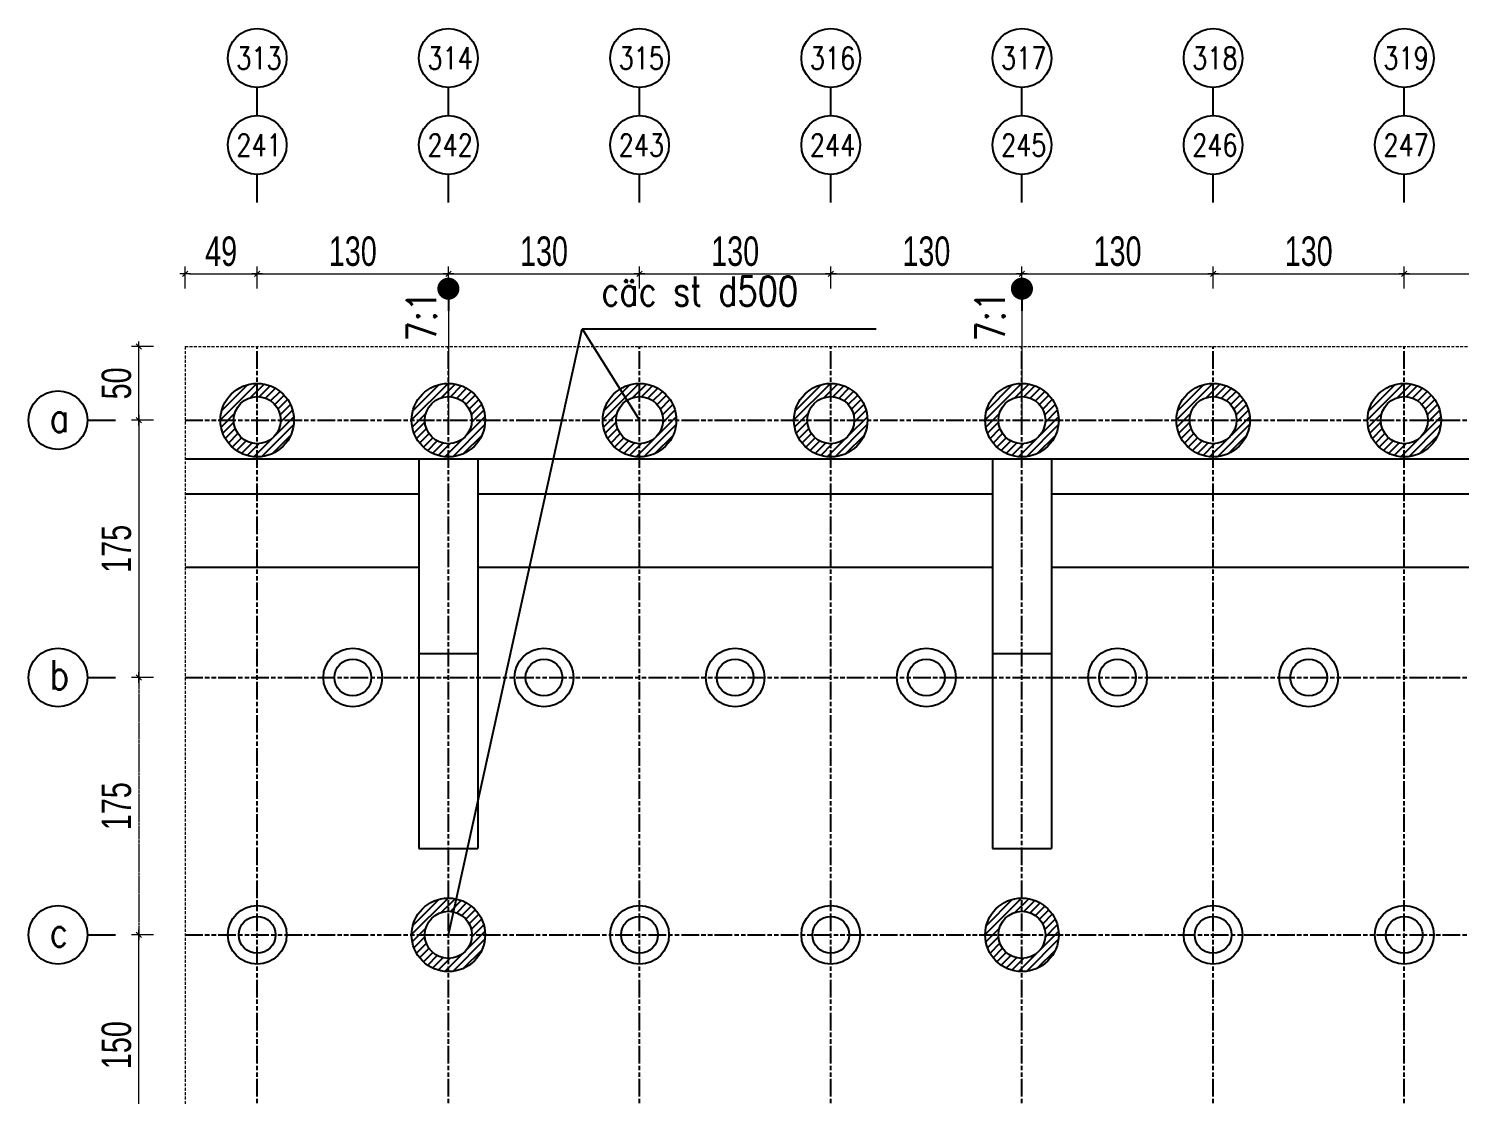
# Model space of a CAD drawing. Header units: inches. Extents: x -1640460 to 2672754, y -1012 to 1209503.
# Drawn here: x 4934 to 5907, y 861 to 1586 of the extents above; entities that cross this region are included whole.
import ezdxf

# ---------------------------------------------------------------- set-up
doc = ezdxf.new("R2010")
doc.units = ezdxf.units.IN
doc.header["$MEASUREMENT"] = 0
for name, pattern in [('ACAD_ISO09W100', [45, 24, -3, 6, -3, 6, -3]), ('CENTER', [2, 1.25, -0.25, 0.25, -0.25]), ('HIDDEN', [0.375, 0.25, -0.125])]:
    doc.linetypes.add(name, pattern=pattern)
doc.layers.add('DIM', color=177, linetype='Continuous', lineweight=20)
doc.layers.add('THAY1', color=9, linetype='Continuous', lineweight=20)
for name, color, linetype in [('Kich thuoc', 4, 'Continuous'), ('Text', 2, 'Continuous'), ('Tim', 8, 'ACAD_ISO09W100')]:
    doc.layers.add(name, color=color, linetype=linetype)
doc.styles.add('KICH_THUOC', font='vnsimli.shx', dxfattribs={"width": 0.8})
doc.styles.add('TXTDIM', font='VNARIAL.TTF', dxfattribs={"width": 0.7})
doc.dimstyles.new('DIM10', dxfattribs={"dimscale": 10, "dimtxt": 2, "dimasz": 0.3, "dimexe": 0.5, "dimexo": 0.5, "dimgap": 0.5, "dimtad": 1, "dimdec": 0, "dimzin": 12, "dimdsep": 46, "dimtxsty": 'TXTDIM', "dimblk": 'SLASH', "dimcen": 1.5, "dimclrd": 1, "dimclre": 256, "dimclrt": 2, "dimadec": 0, "dimazin": 0, "dimtfac": 1, "dimtdec": 0, "dimtix": 1, "dimtmove": 0, "dimatfit": 3, "dimldrblk": 'DOT', "dimfxl": 1, "dimfxlon": 1, "dimtolj": 1, "dimtzin": 0, "dimlwd": 9, "dimlwe": 9, "dimarcsym": 1})

# ---------------------------------------------------------------- blocks, each defined once
blk = doc.blocks.new('SLASH')
at = {"layer": 'DIM', "color": 16}
blk.add_line((-1.2, 0), (1.2, 0), dxfattribs=at)
at = {"layer": 'DIM', "color": 16, "linetype": 'Continuous'}
blk.add_line((-0.6, -0.6), (0.6, 0.6), dxfattribs=at)
blk = doc.blocks.new('*D356')
at = {"layer": 'Defpoints', "color": 0}
for p in [(5009.440487556975, 969.4343528143809), (5040.865491394885, 969.4343528143809), (5040.865491394885, 819.4343528143809)]:
    blk.add_point(p, dxfattribs=at)
at = {"layer": 'Kich thuoc', "lineweight": 9}
for p, q in [((5019.440487556975, 969.4343528143809), (5004.440487556975, 969.4343528143809)), ((5019.440487556975, 819.4343528143809), (5004.440487556975, 819.4343528143809))]:
    blk.add_line(p, q, dxfattribs=at)
at = {"layer": 'Kich thuoc', "color": 1, "lineweight": 9}
blk.add_line((5009.440487556975, 822.4343528143809), (5009.440487556975, 966.4343528143809), dxfattribs=at)
at = {"layer": 'Kich thuoc', "color": 1, "lineweight": 9, "xscale": 3, "yscale": 3, "zscale": 3}
for p, rotation in [((5009.440487556975, 969.4343528143809), 90), ((5009.440487556975, 819.4343528143809), 270)]:
    blk.add_blockref('SLASH', p, dxfattribs=dict(at, rotation=rotation))
at = {"layer": 'Kich thuoc', "color": 2, "insert": (4994.229027802541, 894.4343528143817), "char_height": 20, "attachment_point": 5, "rotation": 90, "style": 'TXTDIM'}
blk.add_mtext('\\A1;150', dxfattribs=at)
blk = doc.blocks.new('_Dot')
at = {"color": 0, "linetype": 'ByBlock', "lineweight": -2}
blk.add_line((-0.5, 0), (-1, 0), dxfattribs=at)
at = {"color": 0, "linetype": 'ByBlock', "const_width": 0.5}
blk.add_lwpolyline([(-0.25, 0, 1), (0.25, 0, 1)], format="xyb", close=True, dxfattribs=at)
blk = doc.blocks.new('*D440')
at = {"layer": 'Defpoints', "color": 0}
for p in [(5009.440487556975, 1369.434352814381), (5040.865491394885, 1369.434352814381), (5040.865491394885, 1319.434352814381)]:
    blk.add_point(p, dxfattribs=at)
at = {"layer": 'Kich thuoc', "lineweight": 9}
for p, q in [((5019.440487556975, 1369.434352814381), (5004.440487556975, 1369.434352814381)), ((5019.440487556975, 1319.434352814381), (5004.440487556975, 1319.434352814381))]:
    blk.add_line(p, q, dxfattribs=at)
at = {"layer": 'Kich thuoc', "color": 1, "lineweight": 9}
blk.add_line((5009.440487556975, 1322.434352814381), (5009.440487556975, 1366.434352814381), dxfattribs=at)
at = {"layer": 'Kich thuoc', "color": 1, "lineweight": 9, "xscale": 3, "yscale": 3, "zscale": 3}
for p, rotation in [((5009.440487556975, 1369.434352814381), 90), ((5009.440487556975, 1319.434352814381), 270)]:
    blk.add_blockref('SLASH', p, dxfattribs=dict(at, rotation=rotation))
at = {"layer": 'Kich thuoc', "color": 2, "insert": (4994.229027802541, 1344.434352814382), "char_height": 20, "attachment_point": 5, "rotation": 90, "style": 'TXTDIM'}
blk.add_mtext('\\A1;50', dxfattribs=at)
blk = doc.blocks.new('*D357')
at = {"layer": 'Defpoints', "color": 0}
for p in [(5089.865491394885, 1418.99887959694), (5040.865491394885, 1369.434352814381), (5089.865491394885, 1369.434352814381)]:
    blk.add_point(p, dxfattribs=at)
at = {"layer": 'Kich thuoc', "lineweight": 9}
for p, q in [((5040.865491394885, 1408.99887959694), (5040.865491394885, 1423.99887959694)), ((5089.865491394885, 1408.99887959694), (5089.865491394885, 1423.99887959694))]:
    blk.add_line(p, q, dxfattribs=at)
at = {"layer": 'Kich thuoc', "color": 1, "lineweight": 9}
blk.add_line((5043.865491394885, 1418.99887959694), (5086.865491394885, 1418.99887959694), dxfattribs=at)
at = {"layer": 'Kich thuoc', "color": 1, "lineweight": 9, "xscale": 3, "yscale": 3, "zscale": 3, "rotation": 180}
blk.add_blockref('SLASH', (5040.865491394885, 1418.99887959694), dxfattribs=at)
at = {"layer": 'Kich thuoc', "color": 1, "lineweight": 9, "xscale": 3, "yscale": 3, "zscale": 3}
blk.add_blockref('SLASH', (5089.865491394885, 1418.99887959694), dxfattribs=at)
at = {"layer": 'Kich thuoc', "color": 2, "insert": (5065.365491394885, 1434.203518068973), "char_height": 20, "attachment_point": 5, "style": 'TXTDIM'}
blk.add_mtext('\\A1;49', dxfattribs=at)
blk = doc.blocks.new('*D358')
at = {"layer": 'Defpoints', "color": 0}
for p in [(5219.865491394885, 1418.99887959694), (5089.865491394885, 1369.434352814381), (5219.865491394885, 1369.434352814381)]:
    blk.add_point(p, dxfattribs=at)
at = {"layer": 'Kich thuoc', "lineweight": 9}
for p, q in [((5089.865491394885, 1408.99887959694), (5089.865491394885, 1423.99887959694)), ((5219.865491394885, 1408.99887959694), (5219.865491394885, 1423.99887959694))]:
    blk.add_line(p, q, dxfattribs=at)
at = {"layer": 'Kich thuoc', "color": 1, "lineweight": 9}
blk.add_line((5092.865491394885, 1418.99887959694), (5216.865491394885, 1418.99887959694), dxfattribs=at)
at = {"layer": 'Kich thuoc', "color": 1, "lineweight": 9, "xscale": 3, "yscale": 3, "zscale": 3, "rotation": 180}
blk.add_blockref('SLASH', (5089.865491394885, 1418.99887959694), dxfattribs=at)
at = {"layer": 'Kich thuoc', "color": 1, "lineweight": 9, "xscale": 3, "yscale": 3, "zscale": 3}
blk.add_blockref('SLASH', (5219.865491394885, 1418.99887959694), dxfattribs=at)
at = {"layer": 'Kich thuoc', "color": 2, "insert": (5154.865491394885, 1434.217160633775), "char_height": 20, "attachment_point": 5, "style": 'TXTDIM'}
blk.add_mtext('\\A1;130', dxfattribs=at)
blk = doc.blocks.new('*D359')
at = {"layer": 'Defpoints', "color": 0}
for p in [(5349.865491394885, 1418.99887959694), (5219.865491394885, 1369.434352814381), (5349.865491394885, 1369.434352814381)]:
    blk.add_point(p, dxfattribs=at)
at = {"layer": 'Kich thuoc', "lineweight": 9}
for p, q in [((5219.865491394885, 1408.99887959694), (5219.865491394885, 1423.99887959694)), ((5349.865491394885, 1408.99887959694), (5349.865491394885, 1423.99887959694))]:
    blk.add_line(p, q, dxfattribs=at)
at = {"layer": 'Kich thuoc', "color": 1, "lineweight": 9}
blk.add_line((5222.865491394885, 1418.99887959694), (5346.865491394885, 1418.99887959694), dxfattribs=at)
at = {"layer": 'Kich thuoc', "color": 1, "lineweight": 9, "xscale": 3, "yscale": 3, "zscale": 3, "rotation": 180}
blk.add_blockref('SLASH', (5219.865491394885, 1418.99887959694), dxfattribs=at)
at = {"layer": 'Kich thuoc', "color": 1, "lineweight": 9, "xscale": 3, "yscale": 3, "zscale": 3}
blk.add_blockref('SLASH', (5349.865491394885, 1418.99887959694), dxfattribs=at)
at = {"layer": 'Kich thuoc', "color": 2, "insert": (5284.865491394885, 1434.217160633775), "char_height": 20, "attachment_point": 5, "style": 'TXTDIM'}
blk.add_mtext('\\A1;130', dxfattribs=at)
blk = doc.blocks.new('*D360')
at = {"layer": 'Defpoints', "color": 0}
for p in [(5479.865491394885, 1418.99887959694), (5349.865491394885, 1369.434352814381), (5479.865491394885, 1369.434352814381)]:
    blk.add_point(p, dxfattribs=at)
at = {"layer": 'Kich thuoc', "lineweight": 9}
for p, q in [((5349.865491394885, 1408.99887959694), (5349.865491394885, 1423.99887959694)), ((5479.865491394885, 1408.99887959694), (5479.865491394885, 1423.99887959694))]:
    blk.add_line(p, q, dxfattribs=at)
at = {"layer": 'Kich thuoc', "color": 1, "lineweight": 9}
blk.add_line((5352.865491394885, 1418.99887959694), (5476.865491394885, 1418.99887959694), dxfattribs=at)
at = {"layer": 'Kich thuoc', "color": 1, "lineweight": 9, "xscale": 3, "yscale": 3, "zscale": 3, "rotation": 180}
blk.add_blockref('SLASH', (5349.865491394885, 1418.99887959694), dxfattribs=at)
at = {"layer": 'Kich thuoc', "color": 1, "lineweight": 9, "xscale": 3, "yscale": 3, "zscale": 3}
blk.add_blockref('SLASH', (5479.865491394885, 1418.99887959694), dxfattribs=at)
at = {"layer": 'Kich thuoc', "color": 2, "insert": (5414.865491394885, 1434.217160633775), "char_height": 20, "attachment_point": 5, "style": 'TXTDIM'}
blk.add_mtext('\\A1;130', dxfattribs=at)
blk = doc.blocks.new('*D361')
at = {"layer": 'Defpoints', "color": 0}
for p in [(5609.865491394885, 1418.99887959694), (5609.865491394885, 1383.01085730274), (5479.865491394885, 1369.434352814381)]:
    blk.add_point(p, dxfattribs=at)
at = {"layer": 'Kich thuoc', "lineweight": 9}
for p, q in [((5479.865491394885, 1408.99887959694), (5479.865491394885, 1423.99887959694)), ((5609.865491394885, 1408.99887959694), (5609.865491394885, 1423.99887959694))]:
    blk.add_line(p, q, dxfattribs=at)
at = {"layer": 'Kich thuoc', "color": 1, "lineweight": 9}
blk.add_line((5482.865491394885, 1418.99887959694), (5606.865491394885, 1418.99887959694), dxfattribs=at)
at = {"layer": 'Kich thuoc', "color": 1, "lineweight": 9, "xscale": 3, "yscale": 3, "zscale": 3, "rotation": 180}
blk.add_blockref('SLASH', (5479.865491394885, 1418.99887959694), dxfattribs=at)
at = {"layer": 'Kich thuoc', "color": 1, "lineweight": 9, "xscale": 3, "yscale": 3, "zscale": 3}
blk.add_blockref('SLASH', (5609.865491394885, 1418.99887959694), dxfattribs=at)
at = {"layer": 'Kich thuoc', "color": 2, "insert": (5544.865491394885, 1434.217160633775), "char_height": 20, "attachment_point": 5, "style": 'TXTDIM'}
blk.add_mtext('\\A1;130', dxfattribs=at)
blk = doc.blocks.new('*D362')
at = {"layer": 'Defpoints', "color": 0}
for p in [(5739.865491394885, 1418.99887959694), (5609.865491394885, 1369.434352814381), (5739.865491394885, 1369.434352814381)]:
    blk.add_point(p, dxfattribs=at)
at = {"layer": 'Kich thuoc', "lineweight": 9}
for p, q in [((5609.865491394885, 1408.99887959694), (5609.865491394885, 1423.99887959694)), ((5739.865491394885, 1408.99887959694), (5739.865491394885, 1423.99887959694))]:
    blk.add_line(p, q, dxfattribs=at)
at = {"layer": 'Kich thuoc', "color": 1, "lineweight": 9}
blk.add_line((5612.865491394885, 1418.99887959694), (5736.865491394885, 1418.99887959694), dxfattribs=at)
at = {"layer": 'Kich thuoc', "color": 1, "lineweight": 9, "xscale": 3, "yscale": 3, "zscale": 3, "rotation": 180}
blk.add_blockref('SLASH', (5609.865491394885, 1418.99887959694), dxfattribs=at)
at = {"layer": 'Kich thuoc', "color": 1, "lineweight": 9, "xscale": 3, "yscale": 3, "zscale": 3}
blk.add_blockref('SLASH', (5739.865491394885, 1418.99887959694), dxfattribs=at)
at = {"layer": 'Kich thuoc', "color": 2, "insert": (5674.865491394885, 1434.217160633775), "char_height": 20, "attachment_point": 5, "style": 'TXTDIM'}
blk.add_mtext('\\A1;130', dxfattribs=at)
blk = doc.blocks.new('*D363')
at = {"layer": 'Defpoints', "color": 0}
for p in [(5869.865491394885, 1418.99887959694), (5739.865491394885, 1369.434352814381), (5869.865491394885, 1369.434352814381)]:
    blk.add_point(p, dxfattribs=at)
at = {"layer": 'Kich thuoc', "lineweight": 9}
for p, q in [((5739.865491394885, 1408.99887959694), (5739.865491394885, 1423.99887959694)), ((5869.865491394885, 1408.99887959694), (5869.865491394885, 1423.99887959694))]:
    blk.add_line(p, q, dxfattribs=at)
at = {"layer": 'Kich thuoc', "color": 1, "lineweight": 9}
blk.add_line((5742.865491394885, 1418.99887959694), (5866.865491394885, 1418.99887959694), dxfattribs=at)
at = {"layer": 'Kich thuoc', "color": 1, "lineweight": 9, "xscale": 3, "yscale": 3, "zscale": 3, "rotation": 180}
blk.add_blockref('SLASH', (5739.865491394885, 1418.99887959694), dxfattribs=at)
at = {"layer": 'Kich thuoc', "color": 1, "lineweight": 9, "xscale": 3, "yscale": 3, "zscale": 3}
blk.add_blockref('SLASH', (5869.865491394885, 1418.99887959694), dxfattribs=at)
at = {"layer": 'Kich thuoc', "color": 2, "insert": (5804.865491394885, 1434.217160633775), "char_height": 20, "attachment_point": 5, "style": 'TXTDIM'}
blk.add_mtext('\\A1;130', dxfattribs=at)
blk = doc.blocks.new('*D364')
at = {"layer": 'Defpoints', "color": 0}
for p in [(5999.865491394885, 1418.99887959694), (5869.865491394885, 1369.434352814381), (5999.865491394885, 1369.434352814381)]:
    blk.add_point(p, dxfattribs=at)
at = {"layer": 'Kich thuoc', "lineweight": 9}
for p, q in [((5869.865491394885, 1408.99887959694), (5869.865491394885, 1423.99887959694)), ((5999.865491394885, 1408.99887959694), (5999.865491394885, 1423.99887959694))]:
    blk.add_line(p, q, dxfattribs=at)
at = {"layer": 'Kich thuoc', "color": 1, "lineweight": 9}
blk.add_line((5872.865491394885, 1418.99887959694), (5996.865491394885, 1418.99887959694), dxfattribs=at)
at = {"layer": 'Kich thuoc', "color": 1, "lineweight": 9, "xscale": 3, "yscale": 3, "zscale": 3, "rotation": 180}
blk.add_blockref('SLASH', (5869.865491394885, 1418.99887959694), dxfattribs=at)
at = {"layer": 'Kich thuoc', "color": 1, "lineweight": 9, "xscale": 3, "yscale": 3, "zscale": 3}
blk.add_blockref('SLASH', (5999.865491394885, 1418.99887959694), dxfattribs=at)
at = {"layer": 'Kich thuoc', "color": 2, "insert": (5934.865491394885, 1434.217160633775), "char_height": 20, "attachment_point": 5, "style": 'TXTDIM'}
blk.add_mtext('\\A1;130', dxfattribs=at)
blk = doc.blocks.new('*D441')
at = {"layer": 'Defpoints', "color": 0}
for p in [(5040.865491394885, 1319.434352814381), (5009.440487556975, 1144.434352814381), (5040.865491394885, 1144.434352814381)]:
    blk.add_point(p, dxfattribs=at)
at = {"layer": 'Kich thuoc', "lineweight": 9}
for p, q in [((5019.440487556975, 1319.434352814381), (5004.440487556975, 1319.434352814381)), ((5019.440487556975, 1144.434352814381), (5004.440487556975, 1144.434352814381))]:
    blk.add_line(p, q, dxfattribs=at)
at = {"layer": 'Kich thuoc', "color": 1, "lineweight": 9}
blk.add_line((5009.440487556975, 1316.434352814381), (5009.440487556975, 1147.434352814381), dxfattribs=at)
at = {"layer": 'Kich thuoc', "color": 1, "lineweight": 9, "xscale": 3, "yscale": 3, "zscale": 3}
for p, rotation in [((5009.440487556975, 1319.434352814381), 90), ((5009.440487556975, 1144.434352814381), 270)]:
    blk.add_blockref('SLASH', p, dxfattribs=dict(at, rotation=rotation))
at = {"layer": 'Kich thuoc', "color": 2, "insert": (4994.229027802541, 1231.934352814382), "char_height": 20, "attachment_point": 5, "rotation": 90, "style": 'TXTDIM'}
blk.add_mtext('\\A1;175', dxfattribs=at)
blk = doc.blocks.new('*D442')
at = {"layer": 'Defpoints', "color": 0, "linetype": 'CENTER'}
for p in [(5040.865491394885, 1144.434352814381), (5009.440487556975, 969.4343528143809), (5040.865491394885, 969.4343528143809)]:
    blk.add_point(p, dxfattribs=at)
at = {"layer": 'Kich thuoc', "linetype": 'CENTER', "lineweight": 9}
for p, q in [((5019.440487556975, 1144.434352814381), (5004.440487556975, 1144.434352814381)), ((5019.440487556975, 969.4343528143809), (5004.440487556975, 969.4343528143809))]:
    blk.add_line(p, q, dxfattribs=at)
at = {"layer": 'Kich thuoc', "color": 1, "linetype": 'CENTER', "lineweight": 9}
blk.add_line((5009.440487556975, 1141.434352814381), (5009.440487556975, 972.4343528143809), dxfattribs=at)
at = {"layer": 'Kich thuoc', "color": 1, "linetype": 'CENTER', "lineweight": 9, "xscale": 3, "yscale": 3, "zscale": 3}
for p, rotation in [((5009.440487556975, 1144.434352814381), 90), ((5009.440487556975, 969.4343528143809), 270)]:
    blk.add_blockref('SLASH', p, dxfattribs=dict(at, rotation=rotation))
at = {"layer": 'Kich thuoc', "color": 2, "linetype": 'CENTER', "insert": (4994.229027802541, 1056.934352814382), "char_height": 20, "attachment_point": 5, "rotation": 90, "style": 'TXTDIM'}
blk.add_mtext('\\A1;175', dxfattribs=at)

msp = doc.modelspace()

# ---------------------------------------------------------------- hatches: boundary and pattern name
h = msp.add_hatch()
h.set_pattern_fill('ANSI31', color=256, scale=30, style=0)
h.set_pattern_definition([(45, (4344.489555966934, 0), (-2.651650429449553, 2.651650429449553), [])])
h.paths.add_polyline_path([(5089.865491394885, 1335.434352814381), (5089.865491394885, 1344.434352814381, 0.4142135623730964), (5064.865491394885, 1319.434352814381), (5073.865491394885, 1319.434352814381, -0.4142135623730971)])
h.paths.add_polyline_path([(5089.865491394885, 1344.434352814381), (5089.865491394885, 1335.434352814381, -0.4142135623730929), (5105.865491394885, 1319.434352814381), (5114.865491394885, 1319.434352814381, 0.4142135623730937)])
h.paths.add_polyline_path([(5089.865491394885, 1303.434352814381), (5089.865491394885, 1294.434352814381, 0.4142135623730937), (5114.865491394885, 1319.434352814381), (5105.865491394885, 1319.434352814381, -0.4142135623730929)])
h.paths.add_polyline_path([(5073.865491394885, 1319.434352814381), (5064.865491394885, 1319.434352814381, 0.4142135623730964), (5089.865491394885, 1294.434352814381), (5089.865491394885, 1303.434352814381, -0.4142135623730971)])
h = msp.add_hatch()
h.set_pattern_fill('ANSI31', color=256, scale=30, style=0)
h.set_pattern_definition([(45, (4474.489555966934, 0), (-2.651650429449553, 2.651650429449553), [])])
h.paths.add_polyline_path([(5219.865491394885, 1344.434352814381, 0.4142135623730951), (5194.865491394885, 1319.434352814381), (5203.865491394885, 1319.434352814381, -0.4142135623730951), (5219.865491394885, 1335.434352814381)])
h.paths.add_polyline_path([(5219.865491394885, 1344.434352814381), (5219.865491394885, 1335.434352814381, -0.4142135623730951), (5235.865491394885, 1319.434352814381), (5244.865491394885, 1319.434352814381, 0.4142135623730951)])
h.paths.add_polyline_path([(5244.865491394885, 1319.434352814381), (5235.865491394885, 1319.434352814381, -0.4142135623730951), (5219.865491394885, 1303.434352814381), (5219.865491394885, 1294.434352814381, 0.4142135623730951)])
h.paths.add_polyline_path([(5203.865491394885, 1319.434352814381), (5194.865491394885, 1319.434352814381, 0.4142135623730951), (5219.865491394885, 1294.434352814381), (5219.865491394885, 1303.434352814381, -0.4142135623730951)])
h = msp.add_hatch()
h.set_pattern_fill('ANSI31', color=256, scale=30, style=0)
h.set_pattern_definition([(45, (4604.489555966934, 0), (-2.651650429449553, 2.651650429449553), [])])
h.paths.add_polyline_path([(5349.865491394885, 1344.434352814381, 0.4142135623730951), (5324.865491394885, 1319.434352814381), (5333.865491394885, 1319.434352814381, -0.4142135623730951), (5349.865491394885, 1335.434352814381)])
h.paths.add_polyline_path([(5349.865491394885, 1344.434352814381), (5349.865491394885, 1335.434352814381, -0.4142135623730951), (5365.865491394885, 1319.434352814381), (5374.865491394885, 1319.434352814381, 0.4142135623730951)])
h.paths.add_polyline_path([(5374.865491394885, 1319.434352814381), (5365.865491394885, 1319.434352814381, -0.4142135623730951), (5349.865491394885, 1303.434352814381), (5349.865491394885, 1294.434352814381, 0.4142135623730951)])
h.paths.add_polyline_path([(5333.865491394885, 1319.434352814381), (5324.865491394885, 1319.434352814381, 0.4142135623730951), (5349.865491394885, 1294.434352814381), (5349.865491394885, 1303.434352814381, -0.4142135623730951)])
h = msp.add_hatch()
h.set_pattern_fill('ANSI31', color=256, scale=30, style=0)
h.set_pattern_definition([(45, (4734.489555966934, 0), (-2.651650429449553, 2.651650429449553), [])])
h.paths.add_polyline_path([(5479.865491394885, 1344.434352814381, 0.4142135623730951), (5454.865491394885, 1319.434352814381), (5463.865491394885, 1319.434352814381, -0.4142135623730951), (5479.865491394885, 1335.434352814381)])
h.paths.add_polyline_path([(5479.865491394885, 1344.434352814381), (5479.865491394885, 1335.434352814381, -0.4142135623730951), (5495.865491394885, 1319.434352814381), (5504.865491394885, 1319.434352814381, 0.4142135623730951)])
h.paths.add_polyline_path([(5504.865491394885, 1319.434352814381), (5495.865491394885, 1319.434352814381, -0.4142135623730951), (5479.865491394885, 1303.434352814381), (5479.865491394885, 1294.434352814381, 0.4142135623730951)])
h.paths.add_polyline_path([(5463.865491394885, 1319.434352814381), (5454.865491394885, 1319.434352814381, 0.4142135623730951), (5479.865491394885, 1294.434352814381), (5479.865491394885, 1303.434352814381, -0.4142135623730951)])
h = msp.add_hatch()
h.set_pattern_fill('ANSI31', color=256, scale=30, style=0)
h.set_pattern_definition([(45, (4864.489555966934, 0), (-2.651650429449553, 2.651650429449553), [])])
h.paths.add_polyline_path([(5609.865491394885, 1344.434352814381, 0.4142135623730951), (5584.865491394885, 1319.434352814381), (5593.865491394885, 1319.434352814381, -0.4142135623730951), (5609.865491394885, 1335.434352814381)])
h.paths.add_polyline_path([(5609.865491394885, 1344.434352814381), (5609.865491394885, 1335.434352814381, -0.4142135623730951), (5625.865491394885, 1319.434352814381), (5634.865491394885, 1319.434352814381, 0.4142135623730951)])
h.paths.add_polyline_path([(5634.865491394885, 1319.434352814381), (5625.865491394885, 1319.434352814381, -0.4142135623730951), (5609.865491394885, 1303.434352814381), (5609.865491394885, 1294.434352814381, 0.4142135623730951)])
h.paths.add_polyline_path([(5593.865491394885, 1319.434352814381), (5584.865491394885, 1319.434352814381, 0.4142135623730951), (5609.865491394885, 1294.434352814381), (5609.865491394885, 1303.434352814381, -0.4142135623730951)])
h = msp.add_hatch()
h.set_pattern_fill('ANSI31', color=256, scale=30, style=0)
h.set_pattern_definition([(45, (4994.489555966934, 0), (-2.651650429449553, 2.651650429449553), [])])
h.paths.add_polyline_path([(5739.865491394885, 1344.434352814381, 0.4142135623730951), (5714.865491394885, 1319.434352814381), (5723.865491394885, 1319.434352814381, -0.4142135623730951), (5739.865491394885, 1335.434352814381)])
h.paths.add_polyline_path([(5739.865491394885, 1344.434352814381), (5739.865491394885, 1335.434352814381, -0.4142135623730951), (5755.865491394885, 1319.434352814381), (5764.865491394885, 1319.434352814381, 0.4142135623730951)])
h.paths.add_polyline_path([(5764.865491394885, 1319.434352814381), (5755.865491394885, 1319.434352814381, -0.4142135623730951), (5739.865491394885, 1303.434352814381), (5739.865491394885, 1294.434352814381, 0.4142135623730951)])
h.paths.add_polyline_path([(5723.865491394885, 1319.434352814381), (5714.865491394885, 1319.434352814381, 0.4142135623730951), (5739.865491394885, 1294.434352814381), (5739.865491394885, 1303.434352814381, -0.4142135623730951)])
h = msp.add_hatch()
h.set_pattern_fill('ANSI31', color=256, scale=30, style=0)
h.set_pattern_definition([(45, (5124.489555966934, 0), (-2.651650429449553, 2.651650429449553), [])])
h.paths.add_polyline_path([(5869.865491394885, 1344.434352814381, 0.4142135623730951), (5844.865491394885, 1319.434352814381), (5853.865491394885, 1319.434352814381, -0.4142135623730951), (5869.865491394885, 1335.434352814381)])
h.paths.add_polyline_path([(5869.865491394885, 1344.434352814381), (5869.865491394885, 1335.434352814381, -0.4142135623730951), (5885.865491394885, 1319.434352814381), (5894.865491394885, 1319.434352814381, 0.4142135623730951)])
h.paths.add_polyline_path([(5894.865491394885, 1319.434352814381), (5885.865491394885, 1319.434352814381, -0.4142135623730951), (5869.865491394885, 1303.434352814381), (5869.865491394885, 1294.434352814381, 0.4142135623730951)])
h.paths.add_polyline_path([(5853.865491394885, 1319.434352814381), (5844.865491394885, 1319.434352814381, 0.4142135623730951), (5869.865491394885, 1294.434352814381), (5869.865491394885, 1303.434352814381, -0.4142135623730951)])
h = msp.add_hatch()
h.set_pattern_fill('ANSI31', color=256, scale=30, style=0)
h.set_pattern_definition([(45, (4474.489555966934, -349.9999999999999), (-2.651650429449553, 2.651650429449553), [])])
h.paths.add_polyline_path([(5219.865491394885, 994.434352814381, 0.4142135623730951), (5194.865491394885, 969.434352814381), (5203.865491394885, 969.434352814381, -0.4142135623730951), (5219.865491394885, 985.434352814381)])
h.paths.add_polyline_path([(5219.865491394885, 994.434352814381), (5219.865491394885, 985.434352814381, -0.4142135623730951), (5235.865491394885, 969.434352814381), (5244.865491394885, 969.434352814381, 0.4142135623730951)])
h.paths.add_polyline_path([(5244.865491394885, 969.434352814381), (5235.865491394885, 969.434352814381, -0.4142135623730951), (5219.865491394885, 953.434352814381), (5219.865491394885, 944.434352814381, 0.4142135623730951)])
h.paths.add_polyline_path([(5203.865491394885, 969.434352814381), (5194.865491394885, 969.434352814381, 0.4142135623730951), (5219.865491394885, 944.434352814381), (5219.865491394885, 953.434352814381, -0.4142135623730951)])
h = msp.add_hatch()
h.set_pattern_fill('ANSI31', color=256, scale=30, style=0)
h.set_pattern_definition([(45, (4864.489555966934, -349.9999999999999), (-2.651650429449553, 2.651650429449553), [])])
h.paths.add_polyline_path([(5609.865491394885, 994.434352814381, 0.4142135623730951), (5584.865491394885, 969.434352814381), (5593.865491394885, 969.434352814381, -0.4142135623730951), (5609.865491394885, 985.434352814381)])
h.paths.add_polyline_path([(5609.865491394885, 994.434352814381), (5609.865491394885, 985.434352814381, -0.4142135623730951), (5625.865491394885, 969.434352814381), (5634.865491394885, 969.434352814381, 0.4142135623730951)])
h.paths.add_polyline_path([(5634.865491394885, 969.434352814381), (5625.865491394885, 969.434352814381, -0.4142135623730951), (5609.865491394885, 953.434352814381), (5609.865491394885, 944.434352814381, 0.4142135623730951)])
h.paths.add_polyline_path([(5593.865491394885, 969.434352814381), (5584.865491394885, 969.434352814381, 0.4142135623730951), (5609.865491394885, 944.434352814381), (5609.865491394885, 953.434352814381, -0.4142135623730951)])

# ---------------------------------------------------------------- linework, layer by layer
for p, q in [((5089.865491394885, 1526.590238005962), (5089.865491394885, 1545.704454688804)), ((5219.865491394885, 1526.590238005962), (5219.865491394885, 1545.704454688804)), ((5349.865491394885, 1526.590238005962), (5349.865491394885, 1545.704454688804)), ((5479.865491394885, 1526.590238005962), (5479.865491394885, 1545.704454688804)), ((5609.865491394885, 1526.590238005962), (5609.865491394885, 1545.704454688804)), ((5739.865491394885, 1526.590238005962), (5739.865491394885, 1545.704454688804)), ((5869.865491394885, 1526.590238005962), (5869.865491394885, 1545.704454688804)), ((5089.865491394885, 1467.47602132312), (5089.865491394885, 1486.590238005962)), ((5219.865491394885, 1467.47602132312), (5219.865491394885, 1486.590238005962)), ((5349.865491394885, 1467.47602132312), (5349.865491394885, 1486.590238005962)), ((5479.865491394885, 1467.47602132312), (5479.865491394885, 1486.590238005962)), ((5609.865491394885, 1467.47602132312), (5609.865491394885, 1486.590238005962)), ((5739.865491394885, 1467.47602132312), (5739.865491394885, 1486.590238005962)), ((5869.865491394885, 1467.47602132312), (5869.865491394885, 1486.590238005962)), ((5219.865491394885, 969.4343528143809), (5310.839203128718, 1381.550553276786)), ((5310.839203128718, 1381.550553276786), (5349.865491394885, 1319.434352814381)), ((5310.839203128718, 1381.550553276786), (5510.839203128718, 1381.550553276786)), ((4974.440487556975, 1319.434352814381), (4993.554704239818, 1319.434352814381)), ((5040.865491394885, 1293.236780907399), (8128.865491394885, 1293.236780907399)), ((5199.865491394885, 1293.236780907399), (5199.865491394885, 1028.236780907399)), ((5239.865491394885, 1293.236780907399), (5239.865491394885, 1028.236780907399)), ((5589.865491394885, 1293.236780907399), (5589.865491394885, 1028.236780907399)), ((5629.865491394885, 1293.236780907399), (5629.865491394885, 1028.236780907399)), ((5040.865491394885, 1269.434352814381), (5199.865491394885, 1269.434352814381)), ((5239.865491394885, 1269.434352814381), (5589.865491394885, 1269.434352814381)), ((5629.865491394885, 1269.434352814381), (5979.865491394885, 1269.434352814381)), ((5040.865491394885, 1219.531553175668), (5199.865491394885, 1219.531553175668)), ((5239.865491394885, 1219.531553175668), (5589.865491394885, 1219.531553175668)), ((5629.865491394885, 1219.531553175668), (5979.865491394885, 1219.531553175668)), ((5199.865491394885, 1160.736780907399), (5239.865491394885, 1160.736780907399)), ((5589.865491394885, 1160.736780907399), (5629.865491394885, 1160.736780907399)), ((4974.440487556975, 1144.434352814381), (4993.554704239818, 1144.434352814381)), ((5199.865491394885, 1028.236780907399), (5239.865491394885, 1028.236780907399)), ((5589.865491394885, 1028.236780907399), (5629.865491394885, 1028.236780907399)), ((4974.440487556975, 969.4343528143809), (4993.554704239818, 969.4343528143809))]:
    msp.add_line(p, q)
for centre, radius in [((5089.865491394885, 1565.704454688804), 20), ((5219.865491394885, 1565.704454688804), 20), ((5349.865491394885, 1565.704454688804), 20), ((5479.865491394885, 1565.704454688804), 20), ((5609.865491394885, 1565.704454688804), 20), ((5739.865491394885, 1565.704454688804), 20), ((5869.865491394885, 1565.704454688804), 20), ((5089.865491394885, 1506.590238005962), 20), ((5219.865491394885, 1506.590238005962), 20), ((5349.865491394885, 1506.590238005962), 20), ((5479.865491394885, 1506.590238005962), 20), ((5609.865491394885, 1506.590238005962), 20), ((5739.865491394885, 1506.590238005962), 20), ((5869.865491394885, 1506.590238005962), 20), ((5089.865491394885, 1319.434352814381), 25), ((5219.865491394885, 1319.434352814381), 25), ((5349.865491394885, 1319.434352814381), 25), ((5479.865491394885, 1319.434352814381), 25), ((5609.865491394885, 1319.434352814381), 25), ((5739.865491394885, 1319.434352814381), 25), ((5869.865491394885, 1319.434352814381), 25), ((4954.440487556975, 1319.434352814381), 20), ((5089.865491394885, 1319.434352814381), 16), ((5219.865491394885, 1319.434352814381), 16), ((5349.865491394885, 1319.434352814381), 16), ((5479.865491394885, 1319.434352814381), 16), ((5609.865491394885, 1319.434352814381), 16), ((5739.865491394885, 1319.434352814381), 16), ((5869.865491394885, 1319.434352814381), 16), ((4954.440487556975, 1144.434352814381), 20), ((5154.865491394885, 1144.434352814381), 20), ((5284.865491394885, 1144.434352814381), 20), ((5414.865491394885, 1144.434352814381), 20), ((5544.865491394885, 1144.434352814381), 20), ((5674.865491394885, 1144.434352814381), 20), ((5804.865491394885, 1144.434352814381), 20), ((5154.865491394885, 1144.434352814381), 12.5), ((5284.865491394885, 1144.434352814381), 12.5), ((5414.865491394885, 1144.434352814381), 12.5), ((5544.865491394885, 1144.434352814381), 12.5), ((5674.865491394885, 1144.434352814381), 12.5), ((5804.865491394885, 1144.434352814381), 12.5), ((5219.865491394885, 969.434352814381), 25), ((5609.865491394885, 969.434352814381), 25), ((4954.440487556975, 969.4343528143809), 20), ((5089.865491394885, 969.434352814381), 20), ((5219.865491394885, 969.434352814381), 16), ((5349.865491394885, 969.434352814381), 20), ((5479.865491394885, 969.434352814381), 20), ((5609.865491394885, 969.434352814381), 16), ((5739.865491394885, 969.434352814381), 20), ((5869.865491394885, 969.434352814381), 20), ((5089.865491394885, 969.434352814381), 12.5), ((5349.865491394885, 969.434352814381), 12.5), ((5479.865491394885, 969.434352814381), 12.5), ((5739.865491394885, 969.434352814381), 12.5), ((5869.865491394885, 969.434352814381), 12.5)]:
    msp.add_circle(centre, radius)
at = {"layer": 'THAY1', "linetype": 'HIDDEN', "ltscale": 8}
for q in [(8128.865491394885, 1369.434352814381), (5040.865491394885, 319.4343528143809)]:
    msp.add_line((5040.865491394885, 1369.434352814381), q, dxfattribs=at)
at = {"layer": 'Tim', "ltscale": 0.5}
for p, q in [((5089.865491394885, 319.4343528143809), (5089.865491394885, 1369.434352814381)), ((5219.865491394885, 319.4343528143809), (5219.865491394885, 1369.434352814381)), ((5349.865491394885, 319.4343528143809), (5349.865491394885, 1369.434352814381)), ((5479.865491394885, 319.4343528143809), (5479.865491394885, 1369.434352814381)), ((5609.865491394885, 319.4343528143809), (5609.865491394885, 1369.434352814381)), ((5739.865491394885, 319.4343528143809), (5739.865491394885, 1369.434352814381)), ((5869.865491394885, 319.4343528143809), (5869.865491394885, 1369.434352814381)), ((5040.865491394885, 1319.434352814381), (8127.440487556975, 1319.434352814381)), ((5040.865491394885, 1144.434352814381), (8128.865491394885, 1144.434352814381)), ((5040.865491394885, 969.4343528143809), (8128.865491394885, 969.4343528143809))]:
    msp.add_line(p, q, dxfattribs=at)

# ---------------------------------------------------------------- texts
at = {"char_height": 20, "width": 34.47420684015378, "attachment_point": 1, "rotation": 90, "style": 'KICH_THUOC'}
for insert in [(5191.590988624735, 1372.924136267626), (5578.205727497581, 1372.924136267626)]:
    msp.add_mtext('7:1', dxfattribs=dict(at, insert=insert))
at = {"layer": 'Text', "attachment_point": 1, "style": 'KICH_THUOC'}
for s, insert, char_height, width in [('313', (5075.647334669145, 1573.13599166832), 15, 14.37580963410437), ('314', (5205.647334669145, 1573.13599166832), 15, 14.37580963410437), ('315', (5335.647334669145, 1573.13599166832), 15, 14.37580963410437), ('316', (5465.647334669145, 1573.13599166832), 15, 14.37580963410437), ('317', (5595.647334669145, 1573.13599166832), 15, 14.37580963410437), ('318', (5725.647334669145, 1573.13599166832), 15, 14.37580963410437), ('319', (5855.647334669145, 1573.13599166832), 15, 14.37580963410437), ('241', (5075.647334669145, 1514.021774985478), 15, 14.37580963410437), ('242', (5205.647334669145, 1514.021774985478), 15, 14.37580963410437), ('243', (5335.647334669145, 1514.021774985478), 15, 14.37580963410437), ('244', (5465.647334669145, 1514.021774985478), 15, 14.37580963410437), ('245', (5595.647334669145, 1514.021774985478), 15, 14.37580963410437), ('246', (5725.647334669145, 1514.021774985478), 15, 14.37580963410437), ('247', (5855.647334669145, 1514.021774985478), 15, 14.37580963410437), ('cäc \xadst d500', (5323.907518474046, 1417.207045711693), 20, 371.6373475326691), ('a', (4948.903368656408, 1331.335187355217), 20, 371.6373475326691), ('b', (4948.903368656408, 1156.335187355217), 20, 371.6373475326691), ('c', (4948.903368656408, 981.3351873552174), 20, 371.6373475326691)]:
    msp.add_mtext(s, dxfattribs=dict(at, insert=insert, char_height=char_height, width=width))

# ---------------------------------------------------------------- dimensions: what is measured, and where the dimension line sits
at = {"layer": 'Kich thuoc'}
for base, p1, p2, picture, middle in [((5089.865491394885, 1418.99887959694), (5040.865491394885, 1369.434352814381), (5089.865491394885, 1369.434352814381), '*D357', (5065.365491394885, 1434.203518068973)), ((5219.865491394885, 1418.99887959694), (5089.865491394885, 1369.434352814381), (5219.865491394885, 1369.434352814381), '*D358', (5154.865491394885, 1434.217160633775)), ((5349.865491394885, 1418.99887959694), (5219.865491394885, 1369.434352814381), (5349.865491394885, 1369.434352814381), '*D359', (5284.865491394885, 1434.217160633775)), ((5479.865491394885, 1418.99887959694), (5349.865491394885, 1369.434352814381), (5479.865491394885, 1369.434352814381), '*D360', (5414.865491394885, 1434.217160633775)), ((5609.865491394885, 1418.99887959694), (5479.865491394885, 1369.434352814381), (5609.865491394885, 1383.01085730274), '*D361', (5544.865491394885, 1434.217160633775)), ((5739.865491394885, 1418.99887959694), (5609.865491394885, 1369.434352814381), (5739.865491394885, 1369.434352814381), '*D362', (5674.865491394885, 1434.217160633775)), ((5869.865491394885, 1418.99887959694), (5739.865491394885, 1369.434352814381), (5869.865491394885, 1369.434352814381), '*D363', (5804.865491394885, 1434.217160633775)), ((5999.865491394885, 1418.99887959694), (5869.865491394885, 1369.434352814381), (5999.865491394885, 1369.434352814381), '*D364', (5934.865491394885, 1434.217160633775))]:
    dim = msp.add_linear_dim(base=base, p1=p1, p2=p2, dimstyle='DIM10', override={"dimtmove": 1}, dxfattribs=at)
    dim.commit()
    dim.dimension.update_dxf_attribs({"geometry": picture, "text_midpoint": middle})
for base, p1, p2, picture, middle in [((5009.440487556975, 1369.434352814381), (5040.865491394885, 1319.434352814381), (5040.865491394885, 1369.434352814381), '*D440', (4994.229027802541, 1344.434352814382)), ((5009.440487556975, 969.4343528143809), (5040.865491394885, 819.4343528143809), (5040.865491394885, 969.4343528143809), '*D356', (4994.229027802541, 894.4343528143817))]:
    dim = msp.add_linear_dim(base=base, p1=p1, p2=p2, angle=90, dimstyle='DIM10', override={"dimtmove": 1}, dxfattribs=at)
    dim.commit()
    dim.dimension.update_dxf_attribs({"geometry": picture, "text_midpoint": middle})
dim = msp.add_linear_dim(base=(5009.440487556975, 1144.434352814381), p1=(5040.865491394885, 1319.434352814381), p2=(5040.865491394885, 1144.434352814381), angle=90, dimstyle='DIM10', dxfattribs=at)
dim.commit()
dim.dimension.update_dxf_attribs({"geometry": '*D441', "text_midpoint": (4994.229027802541, 1231.934352814382)})
at = {"layer": 'Kich thuoc', "linetype": 'CENTER'}
dim = msp.add_linear_dim(base=(5009.440487556975, 969.4343528143809), p1=(5040.865491394885, 1144.434352814381), p2=(5040.865491394885, 969.4343528143809), angle=90, dimstyle='DIM10', override={"dimtmove": 1}, dxfattribs=at)
dim.commit()
dim.dimension.update_dxf_attribs({"geometry": '*D442', "text_midpoint": (4994.229027802541, 1056.934352814382)})

# ---------------------------------------------------------------- leaders
for points in [[(5219.865491394885, 1408.835666535162), (5219.865491394885, 1319.434352814381)], [(5609.865491394885, 1408.835666535162), (5609.865491394885, 1319.434352814381)]]:
    msp.add_leader(points, dimstyle='DIM10', override={"dimasz": 1.5, "dimgap": 0.5, "dimtad": 0})

doc.saveas('drawing.dxf')
